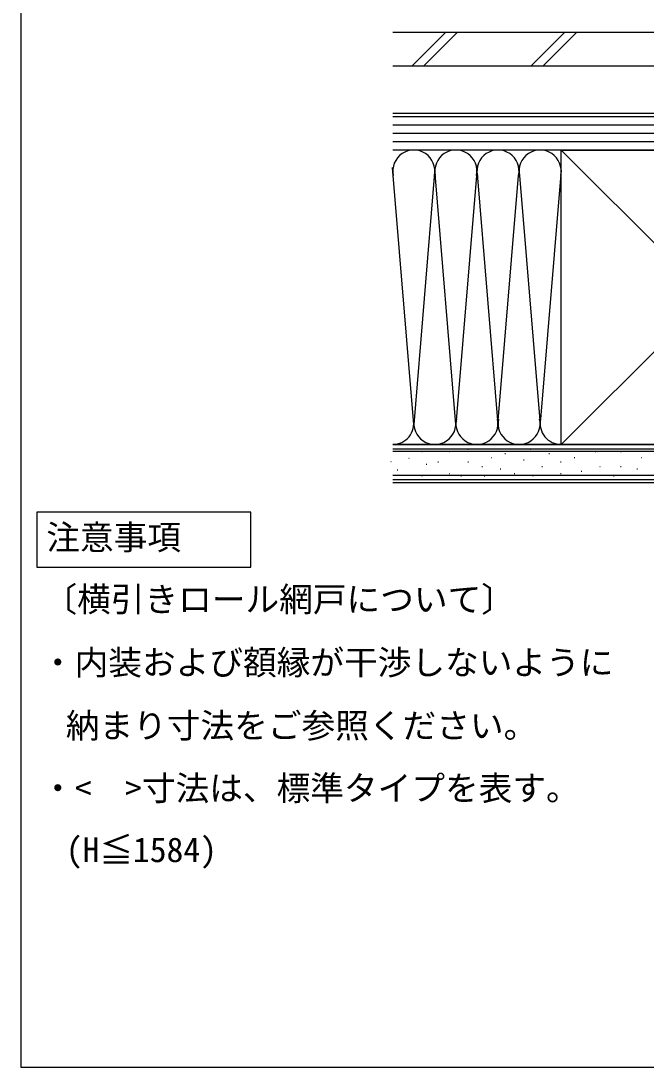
# Model space of a CAD drawing. Units: millimetres, scale not verified. Extents: x -525 to 525, y -783 to 778.
# Drawn here: x -525 to -302.2, y -782.7 to -409.7 of the extents above; entities that cross this region are included whole.
import ezdxf
from ezdxf.enums import TextEntityAlignment as Align

# ---------------------------------------------------------------- set-up
doc = ezdxf.new("R2010")
doc.units = ezdxf.units.MM
doc.header["$LTSCALE"] = 4
for name, color, linetype in [('0-1_USER1', 3, 'Continuous'), ('0-8_YKK_ZWAK', 7, 'Continuous'), ('0-9_YSS_K', 3, 'Continuous'), ('0-A_YSS_KE', 3, 'Continuous')]:
    doc.layers.add(name, color=color, linetype=linetype)
doc.styles.add('ＭＳ ゴシック', font='')
doc.styles.get('ＭＳ ゴシック').set_extended_font_data('MS Gothic')

msp = doc.modelspace()

# ---------------------------------------------------------------- linework, layer by layer
at = {"layer": '0-1_USER1'}
msp.add_lwpolyline([(-519.343, -584.817), (-519.343, -604.448), (-443.131, -604.448), (-443.131, -584.817)], close=True, dxfattribs=at)
at = {"layer": '0-8_YKK_ZWAK'}
msp.add_line((-525, 747.3), (-525, -782.7), dxfattribs=at)
msp.add_lwpolyline([(-525, -782.7), (525, -782.7), (525, 747.3)], dxfattribs=at)
at = {"layer": '0-9_YSS_K'}
for p, q in [((-385.632, -425.7), (-373.632, -413.7)), ((-381.389, -425.7), (-369.389, -413.7)), ((-343.206, -425.7), (-331.206, -413.7)), ((-338.963, -425.7), (-326.963, -413.7)), ((-392.494, -443.7), (-280, -443.7)), ((-392.494, -446.7), (-280, -446.7)), ((-392.494, -449.7), (-280, -449.7)), ((-392.494, -452.7), (-280, -452.7)), ((-332.503, -455.7), (-392.496, -455.7)), ((-280, -455.7), (-392.494, -455.7)), ((-227.503, -560.7), (-332.503, -455.7)), ((-227.503, -455.7), (-332.503, -560.7)), ((-385.003, -553.581), (-392.58, -461.882)), ((-377.578, -463.732), (-385.003, -553.581)), ((-370.003, -553.581), (-377.504, -462.806)), ((-362.664, -464.765), (-370.003, -553.581)), ((-362.393, -464.144), (-355.003, -553.581)), ((-355.003, -553.581), (-347.661, -464.731)), ((-347.345, -464.731), (-340.003, -553.581)), ((-332.509, -462.894), (-339.845, -551.668)), ((-332.503, -560.7), (-392.496, -560.7)), ((-392.496, -562.2), (-211.002, -562.2)), ((-381.998, -563.265), (-382.198, -563.265)), ((-372.108, -563.265), (-372.308, -563.265)), ((-365.515, -562.441), (-365.715, -562.441)), ((-343.262, -562.441), (-343.462, -562.441)), ((-320.186, -563.265), (-320.386, -563.265)), ((-311.12, -563.265), (-311.32, -563.265)), ((-393.049, -566.922), (-393.249, -566.922)), ((-386.622, -565.754), (-386.822, -565.754)), ((-357.273, -565.414), (-357.473, -565.414)), ((-352.328, -564.089), (-352.528, -564.089)), ((-345.735, -566.238), (-345.935, -566.238)), ((-336.669, -564.089), (-336.869, -564.089)), ((-327.603, -565.414), (-327.803, -565.414)), ((-303.703, -565.414), (-303.903, -565.414)), ((-390.712, -569.843), (-390.912, -569.843)), ((-380.35, -567.886), (-380.55, -567.886)), ((-376.229, -567.062), (-376.429, -567.062)), ((-365.515, -567.062), (-365.715, -567.062)), ((-360.57, -568.71), (-360.77, -568.71)), ((-353.976, -569.534), (-354.176, -569.534)), ((-339.142, -568.71), (-339.342, -568.71)), ((-332.548, -567.062), (-332.748, -567.062)), ((-325.131, -570.359), (-325.331, -570.359)), ((-318.538, -568.71), (-318.738, -568.71)), ((-311.12, -568.71), (-311.32, -568.71)), ((-305.351, -569.534), (-305.551, -569.534)), ((-392.496, -571.7), (-211.002, -571.7)), ((-392.496, -574.2), (-197.502, -574.2)), ((-381.998, -572.007), (-382.198, -572.007)), ((-372.108, -571.183), (-372.308, -571.183)), ((-367.987, -572.007), (-368.187, -572.007)), ((-359.746, -572.007), (-359.946, -572.007)), ((-349.031, -571.183), (-349.231, -571.183)), ((-342.438, -572.007), (-342.638, -572.007)), ((-332.548, -571.183), (-332.748, -571.183)), ((-313.593, -572.007), (-313.793, -572.007))]:
    msp.add_line(p, q, dxfattribs=at)
for centre, start, end in [((-385.003, -463.2), 348.21621, 191.78356), ((-370.003, -463.2), 348.21621, 191.78332), ((-355.003, -463.2), 348.21621, 191.78332), ((-340.003, -463.2), 348.21621, 191.78332), ((-392.503, -553.2), 270.0476, 11.78354), ((-377.503, -553.2), 168.21647, 11.78354), ((-362.503, -553.2), 168.21647, 11.78354), ((-347.503, -553.2), 168.21647, 11.78354), ((-332.503, -553.2), 168.21647, 270)]:
    msp.add_arc(centre, 7.5, start, end, dxfattribs=at)
at = {"layer": '0-A_YSS_KE'}
for p, q in [((-392.494, -413.7), (-225, -413.7)), ((-293.693, -442.69), (-392.487, -442.688)), ((-332.503, -469.664), (-332.503, -455.7)), ((-332.503, -560.7), (-332.503, -463.2)), ((-392.496, -560.7), (-211.002, -560.7)), ((-226.503, -563.2), (-392.496, -563.2)), ((-392.496, -573.2), (-211.002, -573.2))]:
    msp.add_line(p, q, dxfattribs=at)
for points in [[(-392.494, -425.7), (-225, -425.7), (-225, -413.7)], [(-332.503, -455.7), (-227.503, -455.7), (-227.503, -560.7), (-332.503, -560.7)]]:
    msp.add_lwpolyline(points, dxfattribs=at)

# ---------------------------------------------------------------- texts
at = {"layer": '0-1_USER1', "style": 'ＭＳ ゴシック'}
for s, p in [('注意事項', (-515.955, -600.821)), ('〔横引きロール網戸について〕', (-516.977, -622.934)), ('・内装および額縁が干渉しないように', (-517.864, -645.457)), (' 納まり寸法をご参照ください。', (-515, -667.98)), ('・<\u3000>寸法は、標準タイプを表す。', (-517.864, -690.275)), (' (H≦1584)', (-515, -712.253))]:
    msp.add_text(s, height=8.798, dxfattribs=at).set_placement(p, align=Align.BOTTOM_LEFT)

doc.saveas('drawing.dxf')
